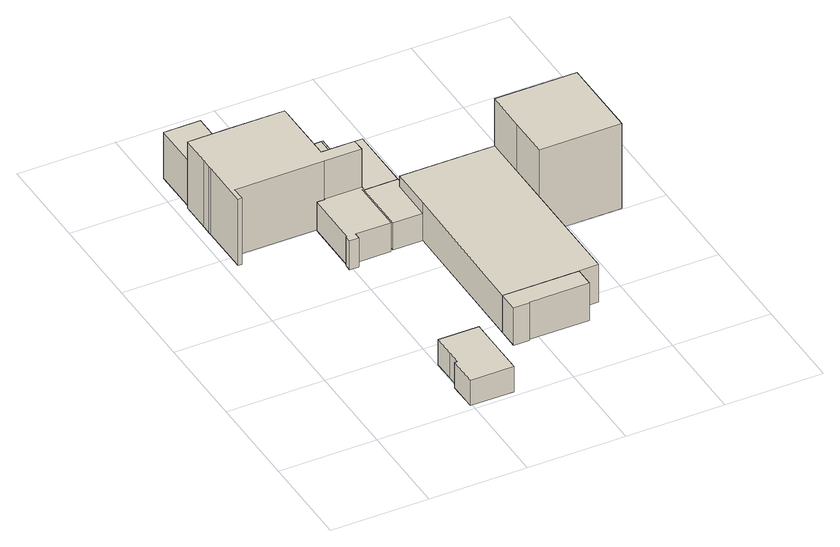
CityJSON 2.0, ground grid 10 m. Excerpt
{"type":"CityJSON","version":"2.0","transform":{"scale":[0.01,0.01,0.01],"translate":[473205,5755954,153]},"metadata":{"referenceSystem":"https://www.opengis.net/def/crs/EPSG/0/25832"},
"CityObjects":{
"building1":{"type":"Building","attributes":{"Gemeindeschluessel":"05711000","BezugspunktDach":"2000","function":"51009_1611","measuredHeight":2.83},"address":[{"country":"Germany"}],"geometry":[{"type":"Solid","lod":"1","boundaries":[[[[0,1,2,3,4,5,6,7]],[[8,9,10,11,12,13,14,15]],[[8,15,7,6]],[[9,8,6,5]],[[10,9,5,4]],[[11,10,4,3]],[[12,11,3,2]],[[13,12,2,1]],[[14,13,1,0]],[[15,14,0,7]]]]}]},
"building2":{"type":"Building","attributes":{"Gemeindeschluessel":"05711000","BezugspunktDach":"2000","function":"31001_2460","measuredHeight":6.2},"address":[{"country":"Germany","locality":"Bielefeld","thoroughfareNumber":"416","thoroughfareName":"Senner Hellweg"}],"geometry":[{"type":"Solid","lod":"1","boundaries":[[[[16,17,18,19]],[[20,21,22,23]],[[20,23,19,18]],[[21,20,18,17]],[[22,21,17,16]],[[23,22,16,19]]]]}]},
"building3":{"type":"Building","attributes":{"Gemeindeschluessel":"05711000","function":"31001_1010"},"address":[{"country":"Germany","locality":"Bielefeld","thoroughfareNumber":"416","thoroughfareName":"Senner Hellweg"}],"children":["building3-1","building3-2"]},
"building3-1":{"type":"BuildingPart","attributes":{"BezugspunktDach":"2000","measuredHeight":8.68},"parents":["building3"],"geometry":[{"type":"Solid","lod":"1","boundaries":[[[[24,25,26,27,28,29,30,31,32,33,34,35,36,37,38]],[[39,40,41,42,43,44,45,46,47,48,49,50,51,52,53]],[[39,53,38,37]],[[40,39,37,36]],[[41,40,36,35]],[[42,41,35,34]],[[43,42,34,33]],[[44,43,33,32]],[[45,44,32,31]],[[46,45,31,30]],[[47,46,30,29]],[[48,47,29,28]],[[49,48,28,27]],[[50,49,27,26]],[[51,50,26,25]],[[52,51,25,24]],[[53,52,24,38]]]]}]},
"building3-2":{"type":"BuildingPart","attributes":{"BezugspunktDach":"2000","measuredHeight":3.23},"parents":["building3"],"geometry":[{"type":"Solid","lod":"1","boundaries":[[[[54,55,56,57,58,59,60,61,62,63,64,65]],[[66,67,68,69,70,71,72,73,74,75,42,41]],[[66,41,65,64]],[[67,66,64,63]],[[68,67,63,62]],[[69,68,62,61]],[[70,69,61,60]],[[71,70,60,59]],[[72,71,59,58]],[[73,72,58,57]],[[74,73,57,56]],[[75,74,56,55]],[[42,75,55,54]],[[41,42,54,65]]]]}]},
"building4":{"type":"Building","attributes":{"Gemeindeschluessel":"05711000","BezugspunktDach":"2000","function":"31001_2460","measuredHeight":2.73},"address":[{"country":"Germany","locality":"Bielefeld","thoroughfareNumber":"416","thoroughfareName":"Senner Hellweg"}],"geometry":[{"type":"Solid","lod":"1","boundaries":[[[[76,77,78,79]],[[80,81,82,83]],[[80,83,79,78]],[[81,80,78,77]],[[82,81,77,76]],[[83,82,76,79]]]]}]},
"building5":{"type":"Building","attributes":{"Gemeindeschluessel":"05711000","BezugspunktDach":"2000","function":"31001_2460","measuredHeight":2.74},"address":[{"country":"Germany","locality":"Bielefeld","thoroughfareNumber":"418","thoroughfareName":"Senner Hellweg"}],"geometry":[{"type":"Solid","lod":"1","boundaries":[[[[84,85,86,76,79,87,88]],[[89,83,82,90,91,92,93]],[[89,93,88,87]],[[83,89,87,79]],[[82,83,79,76]],[[90,82,76,86]],[[91,90,86,85]],[[92,91,85,84]],[[93,92,84,88]]]]}]},
"building6":{"type":"Building","attributes":{"Gemeindeschluessel":"05711000","function":"31001_1010"},"address":[{"country":"Germany","locality":"Bielefeld","thoroughfareNumber":"418","thoroughfareName":"Senner Hellweg"}],"children":["building6-1","building6-2","building6-3","building6-4"]},
"building6-1":{"type":"BuildingPart","attributes":{"BezugspunktDach":"2000","measuredHeight":4.2},"parents":["building6"],"geometry":[{"type":"Solid","lod":"1","boundaries":[[[[94,95,96,97,98,99,100,101]],[[102,103,104,105,106,107,108,109]],[[102,109,101,100]],[[103,102,100,99]],[[104,103,99,98]],[[105,104,98,97]],[[106,105,97,96]],[[107,106,96,95]],[[108,107,95,94]],[[109,108,94,101]]]]}]},
"building6-2":{"type":"BuildingPart","attributes":{"BezugspunktDach":"2000","measuredHeight":4.2},"parents":["building6"],"geometry":[{"type":"Solid","lod":"1","boundaries":[[[[98,110,111,112,113,99]],[[114,115,116,117,104,103]],[[114,103,99,113]],[[115,114,113,112]],[[116,115,112,111]],[[117,116,111,110]],[[104,117,110,98]],[[103,104,98,99]]]]}]},
"building6-3":{"type":"BuildingPart","attributes":{"BezugspunktDach":"2000","measuredHeight":10.74},"parents":["building6"],"geometry":[{"type":"Solid","lod":"1","boundaries":[[[[118,119,120,121,122,123]],[[124,109,125,108,126,127]],[[124,127,123,122]],[[109,124,122,121]],[[125,109,121,120]],[[108,125,120,119]],[[126,108,119,118]],[[127,126,118,123]]]]}]},
"building6-4":{"type":"BuildingPart","attributes":{"BezugspunktDach":"2000","measuredHeight":3.03},"address":[{"country":"Germany","locality":"Bielefeld","thoroughfareNumber":"418","thoroughfareName":"Senner Hellweg"}],"parents":["building6"],"geometry":[{"type":"Solid","lod":"1","boundaries":[[[[128,129,130,131,132,133,134]],[[107,106,105,135,136,137,138]],[[107,138,134,133]],[[106,107,133,132]],[[105,106,132,131]],[[135,105,131,130]],[[136,135,130,129]],[[137,136,129,128]],[[138,137,128,134]]]]}]}
},
"vertices":[
[1421,727,306],[1008,727,306],[1008,505,306],[1008,357,306],[979,357,306],[978,56,306],[1421,56,306],[1421,498,306],[1421,56,23],[978,56,23],[979,357,23],[1008,357,23],[1008,505,23],[1008,727,23],[1421,727,23],[1421,498,23],
[471,4268,593],[99,4268,593],[100,3812,593],[472,3813,593],[100,3812,76],[99,4268,76],[471,4268,76],[472,3813,76],
[1085,3757,790],[1085,3813,790],[472,3813,790],[100,3812,790],[100,3496,790],[100,3398,790],[100,3361,790],[101,2844,790],[139,2844,790],[139,2983,790],[1048,2984,790],[1428,2984,790],[1427,3119,790],[1086,3118,790],[1085,3399,790],[1086,3118,45],[1427,3119,45],[1428,2984,45],[1048,2984,45],[139,2983,45],[139,2844,45],[101,2844,45],[100,3361,45],[100,3398,45],[100,3496,45],[100,3812,45],[472,3813,45],[1085,3813,45],[1085,3757,45],[1085,3399,45],
[1048,2984,368],[1048,2970,368],[969,2971,368],[966,2392,368],[955,2392,368],[955,2321,368],[1048,2321,368],[1048,2388,368],[1411,2388,368],[1410,2941,368],[1428,2941,368],[1428,2984,368],[1428,2941,45],[1410,2941,45],[1411,2388,45],[1048,2388,45],[1048,2321,45],[955,2321,45],[955,2392,45],[966,2392,45],[969,2971,45],[1048,2970,45],
[1426,3757,360],[1085,3757,360],[1086,3118,360],[1427,3119,360],[1086,3118,87],[1085,3757,87],[1426,3757,87],[1427,3119,87],
[1772,3621,360],[1444,3621,360],[1445,3757,360],[1428,2941,360],[1771,2942,360],[1428,2941,87],[1445,3757,87],[1444,3621,87],[1772,3621,87],[1771,2942,87],
[2697,2836,478],[1771,2838,478],[1732,2838,478],[1729,2384,478],[1720,839,478],[2493,838,478],[2694,838,478],[2695,1976,478],[2694,838,58],[2493,838,58],[1720,839,58],[1729,2384,58],[1732,2838,58],[1771,2838,58],[2697,2836,58],[2695,1976,58],
[1719,627,478],[1879,626,478],[1879,637,478],[2492,636,478],[2492,636,58],[1879,637,58],[1879,626,58],[1719,627,58],
[3531,2835,1008],[2697,2836,1008],[2696,2406,1008],[2695,1976,1008],[3530,1974,1008],[3530,2405,1008],[3530,1974,58],[2696,2406,58],[3531,2835,58],[3530,2405,58],
[1428,2941,362],[1429,2499,362],[1428,2386,362],[1729,2384,362],[1732,2838,362],[1771,2838,362],[1771,2942,362],[1428,2386,58],[1429,2499,58],[1428,2941,58],[1771,2942,58]
]}
